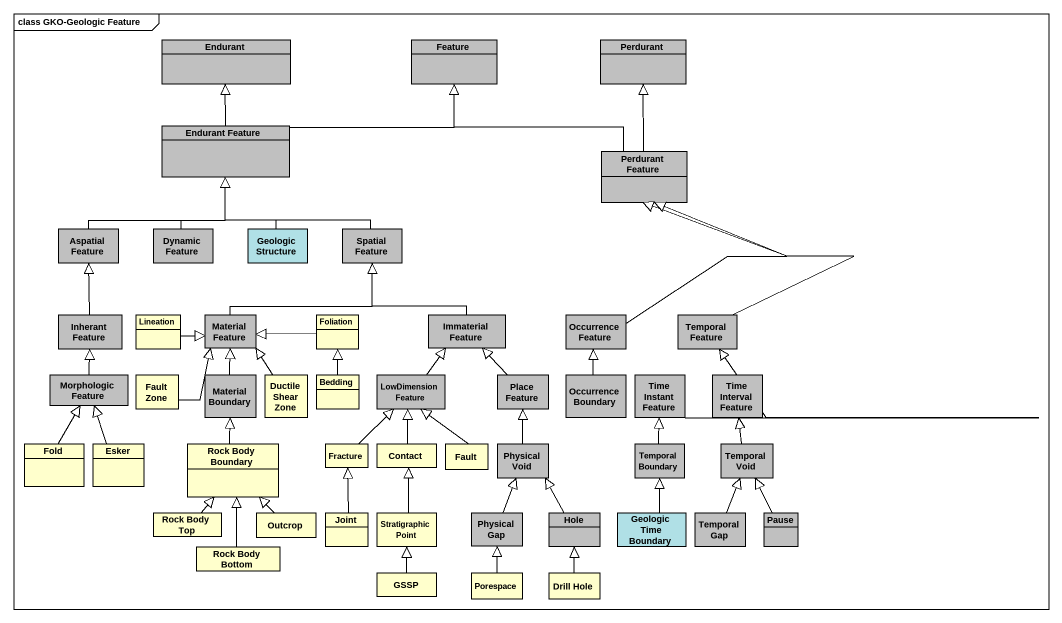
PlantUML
@startuml
mainframe class GKO-Geologic Feature
hide circle
hide empty members
class Endurant #C0C0C0
class Feature #C0C0C0
class Perdurant #C0C0C0
class "Endurant Feature" as Endurant_Feature #C0C0C0
class "Perdurant Feature" as Perdurant_Feature #C0C0C0
class "Aspatial Feature" as Aspatial_Feature #C0C0C0
class "Dynamic Feature" as Dynamic_Feature #C0C0C0
class "Geologic Structure" as Geologic_Structure #B0E0E6
class "Spatial Feature" as Spatial_Feature #C0C0C0
class "Inherant Feature" as Inherant_Feature #C0C0C0
class Lineation
class "Material Feature" as Material_Feature #C0C0C0
class Foliation
class "Immaterial Feature" as Immaterial_Feature #C0C0C0
class "Occurrence Feature" as Occurrence_Feature #C0C0C0
class "Temporal Feature" as Temporal_Feature #C0C0C0
class "Morphologic Feature" as Morphologic_Feature #C0C0C0
class "Fault Zone" as Fault_Zone
class "Material Boundary" as Material_Boundary #C0C0C0
class "Ductile Shear Zone" as Ductile_Shear_Zone
class Bedding
class "LowDimension Feature" as LowDimension_Feature #C0C0C0
class "Place Feature" as Place_Feature #C0C0C0
class "Occurrence Boundary" as Occurrence_Boundary #C0C0C0
class "Time Instant Feature" as Time_Instant_Feature #C0C0C0
class "Time Interval Feature" as Time_Interval_Feature #C0C0C0
class Fold
class Esker
class "Rock Body Boundary" as Rock_Body_Boundary
class Fracture
class Contact
class Fault
class "Physical Void" as Physical_Void #C0C0C0
class "Temporal Boundary" as Temporal_Boundary #C0C0C0
class "Temporal Void" as Temporal_Void #C0C0C0
class "Rock Body Top" as Rock_Body_Top
class Outcrop
class Joint
class "Stratigraphic Point" as Stratigraphic_Point
class "Physical Gap" as Physical_Gap #C0C0C0
class Hole #C0C0C0
class "Geologic Time Boundary" as Geologic_Time_Boundary #B0E0E6
class "Temporal Gap" as Temporal_Gap #C0C0C0
class Pause #C0C0C0
class "Rock Body Bottom" as Rock_Body_Bottom
class GSSP
class Porespace
class "Drill Hole" as Drill_Hole
Endurant_Feature -up-|> Endurant
Endurant_Feature -right-|> Feature
Perdurant_Feature -up-|> Feature
Perdurant_Feature -up-|> Perdurant
Aspatial_Feature -up-|> Endurant_Feature
Dynamic_Feature -up-|> Endurant_Feature
Geologic_Structure -up-|> Endurant_Feature
Spatial_Feature -up-|> Endurant_Feature
Inherant_Feature -up-|> Aspatial_Feature
Lineation -right-|> Material_Feature
Material_Feature -up-|> Spatial_Feature
Foliation -left-|> Material_Feature
Immaterial_Feature -up-|> Spatial_Feature
Occurrence_Feature -up-|> Perdurant_Feature
Temporal_Feature -up-|> Perdurant_Feature
Morphologic_Feature -up-|> Inherant_Feature
Fault_Zone -up-|> Material_Feature
Material_Boundary -up-|> Material_Feature
Ductile_Shear_Zone -up-|> Material_Feature
Bedding -up-|> Foliation
LowDimension_Feature -up-|> Immaterial_Feature
Place_Feature -up-|> Immaterial_Feature
Occurrence_Boundary -up-|> Occurrence_Feature
Time_Instant_Feature -up-|> Temporal_Feature
Time_Interval_Feature -up-|> Temporal_Feature
Fold -up-|> Morphologic_Feature
Esker -up-|> Morphologic_Feature
Rock_Body_Boundary -up-|> Material_Boundary
Fracture -up-|> LowDimension_Feature
Contact -up-|> LowDimension_Feature
Fault -up-|> LowDimension_Feature
Physical_Void -up-|> Place_Feature
Temporal_Boundary -up-|> Time_Instant_Feature
Temporal_Void -up-|> Time_Interval_Feature
Rock_Body_Top -up-|> Rock_Body_Boundary
Outcrop -up-|> Rock_Body_Boundary
Joint -up-|> Fracture
Stratigraphic_Point -up-|> Contact
Physical_Gap -up-|> Physical_Void
Hole -up-|> Physical_Void
Geologic_Time_Boundary -up-|> Temporal_Boundary
Temporal_Gap -up-|> Temporal_Void
Pause -up-|> Temporal_Void
Rock_Body_Bottom -up-|> Rock_Body_Boundary
GSSP -up-|> Stratigraphic_Point
Porespace -up-|> Physical_Gap
Drill_Hole -up-|> Hole
@enduml
